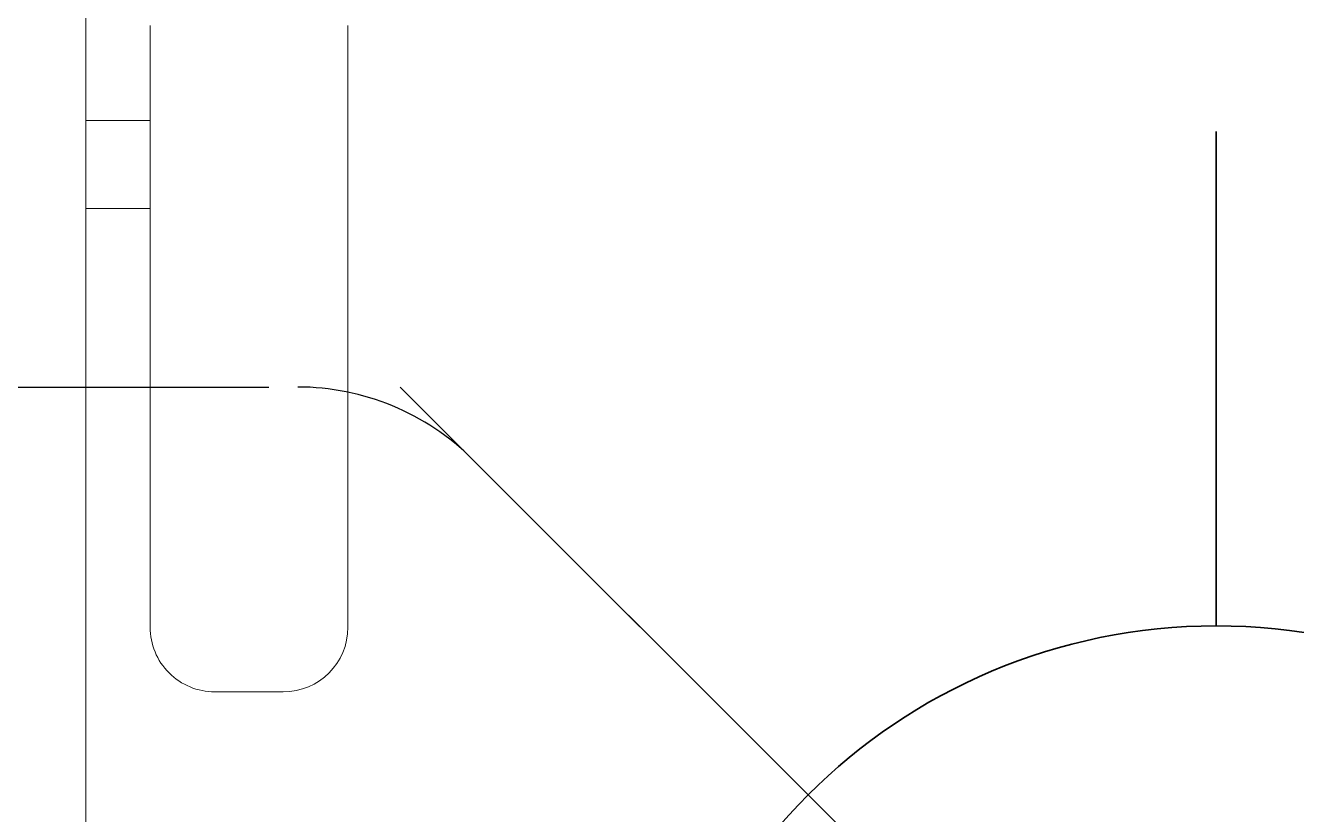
# Model space of a CAD drawing. Header units: inches. Extents: x -12418 to 57169, y -29325 to 19878.
# Drawn here: x 16815.1 to 17200.7, y -10149.7 to -9910.2 of the extents above; entities that cross this region are included whole.
import ezdxf
from ezdxf.enums import TextEntityAlignment as Align

# ---------------------------------------------------------------- set-up
doc = ezdxf.new("R2010")
doc.units = ezdxf.units.IN
doc.header["$LTSCALE"] = 25
doc.header["$MEASUREMENT"] = 0
doc.linetypes.add('DASHDOT', pattern=[25.4, 12.7, -6.35, 0, -6.35])
doc.linetypes.add('HIDDEN', pattern=[9.525, 6.35, -3.175])
doc.layers.get('0').update_dxf_attribs({"color": 8})
doc.layers.get('Defpoints').update_dxf_attribs({"color": 8})
for name, color, linetype, lineweight in [('00-Ground Floor$0$LOADING', 253, 'Continuous', 5), ('00-Ground Floor$0$NEW Wall', 166, 'Continuous', 5), ('E-LITE-CLNG-CNDT', 6, 'DASHDOT', 35), ('E-LITE-EXIT-NUMB', 6, 'Continuous', 25), ('E-POWR-FLOR-CNDT', 6, 'HIDDEN', 25), ('E-POWR-WALL', 4, 'Continuous', 35)]:
    doc.layers.add(name, color=color, linetype=linetype, lineweight=lineweight)
doc.styles.add('DC_Simplex', font='SIMPLEX.shx', dxfattribs={"width": 0.7})

# ---------------------------------------------------------------- blocks, each defined once
blk = doc.blocks.new('*X127')
at = {"color": 0}
for p, q in [((5, 3), (5, 3)), ((5, 3), (5, 3)), ((5, 3), (5, 3)), ((5, 3), (5, 3)), ((5, 3), (5, 3)), ((5, 3), (5, 3)), ((5, 3), (5, 3)), ((5, 3), (5, 3)), ((5, 3), (5, 3)), ((5, 3), (5, 3)), ((5, 3), (5, 3)), ((5, 3), (5, 3)), ((5, 3), (5, 3)), ((5, 3), (5, 3)), ((5, 3), (5, 3)), ((5, 3), (5, 3)), ((5, 3), (5, 3)), ((5, 3), (5, 3)), ((5, 3), (5, 3)), ((5, 3), (5, 3)), ((5, 3), (5, 3)), ((5, 3), (5, 3)), ((5, 3), (5, 3)), ((5, 3), (5, 3)), ((5, 3), (5, 3)), ((5, 3), (5, 3)), ((5, 3), (5, 3)), ((5, 3), (5, 3)), ((5, 3), (5, 3)), ((5, 3), (5, 3)), ((5, 3), (5, 3)), ((5, 3), (5, 3)), ((5, 3), (5, 3)), ((5, 3), (5, 3)), ((5, 3), (5, 3)), ((5, 3), (5, 3)), ((5, 3), (5, 3)), ((5, 3), (5, 3)), ((5, 3), (5, 3)), ((5, 3), (5, 3)), ((5, 3), (5, 3)), ((5, 3), (5, 3)), ((5, 3), (5, 3)), ((5, 3), (5, 3)), ((5, 3), (5, 3)), ((5, 3), (5, 3)), ((5, 3), (5, 3)), ((5, 3), (5, 3)), ((5, 3), (5, 3)), ((5, 3), (5, 3)), ((5, 3), (5, 3)), ((5, 3), (5, 3)), ((5, 3), (5, 3)), ((5, 3), (5, 3)), ((5, 3), (5, 3)), ((5, 3), (5, 3)), ((5, 3), (5, 3)), ((5, 3), (5, 3)), ((5, 3), (5, 3)), ((5, 3), (5, 3)), ((5, 3), (5, 3)), ((5, 3), (5, 3)), ((5, 3), (5, 3)), ((5, 3), (5, 3)), ((5, 3), (5, 3)), ((5, 3), (5, 3)), ((6, 3), (5, 3)), ((5, 3), (5, 3)), ((6, 3), (5, 3)), ((5, 3), (5, 3)), ((6, 3), (5, 3)), ((5, 3), (5, 3)), ((6, 3), (5, 3)), ((5, 3), (5, 3)), ((5, 3), (5, 3)), ((5, 3), (5, 3)), ((5, 3), (5, 3)), ((5, 3), (5, 3)), ((5, 3), (5, 3)), ((5, 3), (5, 3)), ((5, 3), (5, 3)), ((5, 3), (5, 3)), ((5, 3), (5, 3)), ((5, 3), (5, 3)), ((5, 3), (5, 3)), ((5, 3), (5, 3)), ((5, 3), (5, 3)), ((5, 3), (5, 3)), ((5, 3), (5, 3)), ((5, 3), (5, 3)), ((5, 3), (5, 3)), ((5, 3), (5, 3)), ((5, 3), (5, 3)), ((5, 3), (5, 3)), ((5, 3), (5, 3)), ((5, 3), (5, 3)), ((6, 3), (6, 3)), ((6, 3), (6, 3)), ((6, 3), (6, 3)), ((6, 3), (6, 3)), ((6, 3), (6, 3)), ((6, 3), (6, 3)), ((6, 3), (6, 3)), ((6, 3), (6, 3)), ((6, 3), (6, 3)), ((6, 3), (6, 3)), ((6, 3), (6, 3)), ((6, 3), (6, 3)), ((6, 3), (6, 3)), ((6, 3), (6, 3)), ((6, 3), (6, 3)), ((6, 3), (6, 3)), ((6, 3), (6, 3)), ((6, 3), (6, 3)), ((6, 3), (6, 3)), ((6, 3), (6, 3)), ((6, 3), (6, 3)), ((6, 3), (6, 3)), ((6, 3), (6, 3)), ((6, 3), (6, 3)), ((6, 3), (6, 3)), ((6, 3), (6, 3)), ((6, 3), (6, 3)), ((6, 3), (6, 3)), ((6, 3), (6, 3)), ((6, 3), (6, 3)), ((6, 3), (6, 3)), ((6, 3), (6, 3)), ((6, 3), (6, 3)), ((6, 3), (6, 3)), ((6, 3), (6, 3)), ((6, 3), (6, 3)), ((6, 3), (6, 3)), ((6, 3), (6, 3)), ((6, 3), (6, 3)), ((6, 3), (6, 3)), ((6, 3), (6, 3)), ((6, 3), (6, 3)), ((6, 3), (6, 3)), ((6, 3), (6, 3)), ((6, 3), (6, 3)), ((6, 3), (6, 3)), ((6, 3), (6, 3)), ((6, 3), (6, 3)), ((6, 3), (6, 3)), ((6, 3), (6, 3)), ((6, 3), (6, 3)), ((6, 3), (6, 3)), ((6, 3), (6, 3)), ((6, 3), (6, 3)), ((6, 3), (6, 3)), ((6, 3), (6, 3)), ((6, 3), (6, 3)), ((6, 3), (6, 3)), ((6, 3), (6, 3)), ((6, 3), (6, 3)), ((6, 3), (6, 3)), ((6, 3), (6, 3)), ((6, 3), (6, 3)), ((6, 3), (6, 3)), ((6, 3), (6, 3)), ((6, 3), (6, 3)), ((6, 3), (6, 3)), ((6, 3), (6, 3)), ((6, 3), (6, 3)), ((6, 3), (6, 3)), ((6, 3), (6, 3)), ((6, 3), (6, 3)), ((6, 3), (6, 3)), ((6, 3), (6, 3)), ((6, 3), (6, 3)), ((6, 3), (6, 3)), ((6, 3), (6, 3)), ((6, 3), (6, 3)), ((6, 3), (6, 3)), ((6, 3), (6, 3)), ((6, 3), (6, 3)), ((6, 3), (6, 3)), ((6, 3), (6, 3)), ((6, 3), (6, 3)), ((6, 3), (6, 3)), ((6, 3), (6, 3)), ((6, 3), (6, 3)), ((6, 3), (6, 3)), ((6, 3), (6, 3)), ((6, 3), (6, 3)), ((6, 3), (6, 3)), ((6, 3), (6, 3)), ((6, 3), (6, 3)), ((6, 3), (6, 3)), ((6, 3), (6, 3)), ((6, 3), (6, 3)), ((6, 3), (6, 3)), ((6, 3), (6, 3)), ((6, 3), (6, 3)), ((6, 3), (6, 3)), ((6, 3), (6, 3)), ((6, 3), (6, 3)), ((6, 3), (6, 3)), ((6, 3), (6, 3)), ((6, 3), (6, 3)), ((6, 3), (6, 3)), ((6, 3), (6, 3)), ((6, 3), (6, 3)), ((6, 3), (6, 3)), ((6, 3), (6, 3)), ((6, 3), (6, 3)), ((6, 3), (6, 3)), ((6, 3), (6, 3)), ((6, 3), (6, 3)), ((6, 3), (6, 3)), ((6, 3), (6, 3)), ((6, 3), (6, 3)), ((6, 3), (6, 3)), ((6, 3), (6, 3)), ((6, 3), (6, 3)), ((6, 3), (6, 3)), ((6, 3), (6, 3)), ((6, 3), (6, 3)), ((6, 3), (6, 3)), ((6, 3), (6, 3)), ((6, 3), (6, 3)), ((6, 3), (6, 3)), ((6, 3), (6, 3)), ((6, 3), (6, 3)), ((6, 3), (6, 3)), ((6, 3), (6, 3)), ((6, 3), (6, 3)), ((6, 3), (6, 3)), ((6, 3), (6, 3)), ((6, 3), (6, 3)), ((6, 3), (6, 3)), ((6, 3), (6, 3)), ((6, 3), (6, 3)), ((6, 3), (6, 3)), ((6, 3), (6, 3)), ((6, 3), (6, 3)), ((6, 3), (6, 3)), ((6, 3), (6, 3)), ((6, 3), (6, 3)), ((6, 3), (6, 3)), ((6, 3), (6, 3)), ((6, 3), (6, 3)), ((6, 3), (6, 3)), ((6, 3), (6, 3)), ((6, 3), (6, 3)), ((6, 3), (6, 3)), ((6, 3), (6, 3)), ((6, 3), (6, 3)), ((6, 3), (6, 3)), ((6, 3), (6, 3)), ((6, 3), (6, 3)), ((6, 3), (6, 3)), ((6, 3), (6, 3)), ((6, 3), (6, 3)), ((6, 3), (6, 3)), ((6, 3), (6, 3)), ((6, 3), (6, 3)), ((6, 3), (6, 3)), ((6, 3), (6, 3)), ((6, 3), (6, 3)), ((6, 3), (6, 3)), ((6, 3), (6, 3)), ((6, 3), (6, 3)), ((6, 3), (6, 3)), ((6, 3), (6, 3)), ((6, 3), (6, 3)), ((6, 3), (6, 3)), ((6, 3), (6, 3)), ((6, 3), (6, 3)), ((6, 3), (6, 3)), ((6, 3), (6, 3)), ((6, 3), (6, 3)), ((6, 3), (6, 3)), ((6, 3), (6, 3)), ((6, 3), (6, 3)), ((6, 3), (6, 3)), ((6, 3), (6, 3)), ((6, 3), (6, 3)), ((6, 3), (6, 3)), ((6, 3), (6, 3)), ((6, 3), (6, 3)), ((6, 3), (6, 3)), ((6, 3), (6, 3)), ((6, 3), (6, 3)), ((6, 3), (6, 3)), ((6, 3), (6, 3)), ((6, 3), (6, 3)), ((6, 3), (6, 3)), ((6, 3), (6, 3)), ((6, 3), (6, 3)), ((6, 3), (6, 3)), ((6, 3), (6, 3)), ((6, 3), (6, 3)), ((6, 3), (6, 3)), ((6, 3), (6, 3)), ((6, 3), (6, 3)), ((6, 3), (6, 3)), ((6, 3), (6, 3)), ((6, 3), (6, 3)), ((6, 3), (5, 3)), ((6, 3), (5, 3)), ((6, 3), (5, 3)), ((6, 3), (5, 3)), ((6, 3), (5, 3)), ((6, 3), (6, 3)), ((6, 3), (6, 3)), ((6, 3), (6, 3)), ((6, 3), (6, 3)), ((6, 3), (6, 3)), ((6, 3), (6, 3)), ((6, 3), (6, 3)), ((6, 3), (6, 3)), ((6, 3), (6, 3)), ((6, 3), (6, 3)), ((6, 3), (6, 3)), ((6, 3), (6, 3)), ((6, 3), (6, 3)), ((6, 3), (6, 3)), ((6, 3), (6, 3)), ((6, 3), (6, 3)), ((6, 3), (6, 3)), ((6, 3), (6, 3)), ((6, 3), (6, 3)), ((6, 3), (6, 3)), ((6, 3), (6, 3)), ((6, 3), (6, 3)), ((6, 3), (6, 3)), ((6, 3), (6, 3)), ((6, 3), (6, 3)), ((6, 3), (6, 3)), ((6, 3), (6, 3)), ((6, 3), (6, 3)), ((6, 3), (6, 3)), ((6, 3), (6, 3)), ((6, 3), (6, 3)), ((6, 3), (6, 3)), ((6, 3), (6, 3)), ((6, 3), (6, 3)), ((6, 3), (6, 3)), ((6, 3), (6, 3)), ((6, 3), (6, 3)), ((6, 3), (6, 3)), ((6, 3), (6, 3)), ((6, 3), (6, 3)), ((6, 3), (6, 3)), ((6, 3), (6, 3)), ((6, 3), (6, 3)), ((6, 3), (6, 3)), ((6, 3), (6, 3)), ((6, 3), (6, 3)), ((6, 3), (6, 3)), ((6, 3), (6, 3)), ((6, 3), (6, 3)), ((6, 3), (6, 3)), ((6, 3), (6, 3)), ((6, 3), (6, 3)), ((6, 3), (6, 3)), ((6, 3), (6, 3)), ((6, 3), (6, 3)), ((6, 3), (6, 3)), ((6, 3), (6, 3)), ((6, 3), (6, 3)), ((6, 3), (6, 3)), ((6, 3), (6, 3)), ((6, 3), (6, 3)), ((6, 3), (6, 3)), ((6, 3), (6, 3)), ((6, 3), (6, 3)), ((6, 3), (6, 3)), ((6, 3), (6, 3)), ((6, 3), (6, 3)), ((6, 3), (6, 3)), ((6, 3), (6, 3)), ((6, 3), (6, 3)), ((6, 3), (6, 3)), ((6, 3), (6, 3)), ((6, 3), (6, 3)), ((6, 3), (6, 3)), ((6, 3), (6, 3)), ((6, 3), (6, 3)), ((6, 3), (6, 3)), ((6, 3), (6, 3)), ((6, 3), (6, 3)), ((6, 3), (6, 3)), ((6, 3), (6, 3)), ((6, 3), (6, 3)), ((6, 3), (6, 3)), ((6, 3), (6, 3)), ((6, 3), (6, 3)), ((6, 3), (6, 3)), ((6, 3), (6, 3)), ((6, 3), (6, 3)), ((6, 3), (6, 3)), ((6, 3), (6, 3)), ((6, 3), (6, 3)), ((6, 3), (6, 3)), ((6, 3), (6, 3)), ((6, 3), (6, 3)), ((6, 3), (6, 3)), ((6, 3), (6, 3)), ((6, 3), (6, 3)), ((6, 3), (6, 3)), ((6, 3), (6, 3)), ((6, 3), (6, 3)), ((6, 3), (6, 3)), ((6, 3), (6, 3)), ((6, 3), (6, 3)), ((6, 3), (6, 3)), ((6, 3), (6, 3)), ((6, 3), (6, 3)), ((6, 3), (6, 3)), ((6, 3), (6, 3)), ((6, 3), (6, 3)), ((6, 3), (6, 3)), ((6, 3), (6, 3)), ((6, 3), (6, 3)), ((6, 3), (6, 3)), ((6, 3), (6, 3)), ((6, 3), (6, 3)), ((6, 3), (6, 3)), ((6, 3), (6, 3)), ((6, 3), (6, 3)), ((6, 3), (6, 3)), ((6, 3), (6, 3)), ((6, 3), (6, 3)), ((6, 3), (6, 3)), ((6, 3), (6, 3)), ((6, 3), (6, 3)), ((6, 3), (6, 3)), ((6, 3), (6, 3)), ((6, 3), (6, 3)), ((6, 3), (6, 3)), ((6, 3), (6, 3)), ((6, 3), (6, 3)), ((6, 3), (6, 3)), ((6, 3), (6, 3)), ((6, 3), (6, 3)), ((6, 3), (6, 3)), ((6, 3), (6, 3)), ((6, 3), (6, 3)), ((6, 3), (6, 3)), ((6, 3), (6, 3)), ((6, 3), (6, 3)), ((6, 3), (6, 3)), ((6, 3), (6, 3)), ((6, 3), (6, 3)), ((6, 3), (6, 3)), ((6, 3), (6, 3)), ((6, 3), (6, 3)), ((6, 3), (6, 3)), ((6, 3), (6, 3)), ((6, 3), (6, 3)), ((6, 3), (6, 3)), ((6, 3), (6, 3)), ((6, 3), (6, 3)), ((6, 3), (6, 3)), ((6, 3), (6, 3)), ((6, 3), (6, 3)), ((6, 3), (6, 3)), ((6, 3), (6, 3)), ((6, 3), (6, 3)), ((6, 3), (6, 3)), ((6, 3), (6, 3)), ((6, 3), (6, 3)), ((6, 3), (6, 3)), ((6, 3), (6, 3)), ((6, 3), (6, 3)), ((6, 3), (6, 3)), ((6, 3), (6, 3)), ((6, 3), (6, 3)), ((6, 3), (6, 3)), ((6, 3), (6, 3)), ((6, 3), (6, 3)), ((6, 3), (6, 3)), ((6, 3), (6, 3)), ((6, 3), (6, 3)), ((6, 3), (6, 3)), ((6, 3), (6, 3)), ((6, 3), (6, 3)), ((6, 3), (6, 3)), ((6, 3), (6, 3)), ((6, 3), (6, 3)), ((6, 3), (6, 3)), ((6, 3), (6, 3)), ((6, 3), (6, 3)), ((6, 3), (6, 3)), ((6, 3), (6, 3)), ((6, 3), (6, 3)), ((6, 3), (6, 3)), ((6, 3), (6, 3)), ((6, 3), (6, 3)), ((6, 3), (6, 3)), ((6, 3), (6, 3)), ((6, 3), (6, 3)), ((6, 3), (6, 3)), ((6, 3), (6, 3)), ((6, 3), (6, 3)), ((6, 3), (6, 3)), ((6, 3), (6, 3)), ((6, 3), (6, 3)), ((6, 3), (6, 3)), ((6, 3), (6, 3)), ((6, 3), (6, 3)), ((6, 3), (6, 3)), ((6, 3), (6, 3)), ((6, 3), (6, 3)), ((6, 3), (6, 3)), ((6, 3), (6, 3)), ((6, 3), (6, 3)), ((6, 3), (6, 3)), ((6, 3), (6, 3)), ((6, 3), (6, 3)), ((6, 3), (6, 3)), ((6, 3), (6, 3)), ((6, 3), (6, 3)), ((6, 3), (6, 3)), ((6, 3), (6, 3)), ((6, 3), (6, 3)), ((6, 3), (6, 3)), ((6, 3), (6, 3)), ((6, 3), (6, 3)), ((6, 3), (6, 3)), ((6, 3), (6, 3)), ((6, 3), (6, 3)), ((6, 3), (6, 3)), ((6, 3), (6, 3)), ((6, 3), (6, 3)), ((6, 3), (6, 3)), ((6, 3), (6, 3)), ((6, 3), (6, 3)), ((6, 3), (6, 3)), ((6, 3), (6, 3)), ((6, 3), (6, 3)), ((6, 3), (6, 3)), ((6, 3), (6, 3)), ((6, 3), (6, 3)), ((6, 3), (6, 3)), ((6, 3), (6, 3)), ((6, 3), (6, 3)), ((6, 3), (6, 3)), ((6, 3), (6, 3)), ((6, 3), (6, 3)), ((6, 3), (6, 3)), ((6, 3), (6, 3)), ((6, 3), (6, 3)), ((6, 3), (6, 3)), ((6, 3), (6, 3)), ((6, 3), (6, 3)), ((6, 3), (6, 3)), ((6, 3), (6, 3)), ((6, 3), (6, 3)), ((6, 3), (6, 3)), ((6, 3), (6, 3)), ((6, 3), (6, 3)), ((6, 3), (6, 3)), ((6, 3), (6, 3)), ((6, 3), (6, 3)), ((6, 3), (6, 3)), ((6, 3), (6, 3)), ((6, 3), (6, 3)), ((6, 3), (6, 3)), ((6, 3), (6, 3)), ((6, 3), (6, 3)), ((6, 3), (6, 3)), ((6, 3), (6, 3)), ((6, 3), (6, 3)), ((6, 3), (6, 3)), ((6, 3), (6, 3)), ((6, 3), (6, 3)), ((6, 3), (6, 3)), ((6, 3), (6, 3)), ((6, 3), (6, 3)), ((6, 3), (6, 3)), ((6, 3), (6, 3)), ((6, 3), (6, 3)), ((6, 3), (6, 3)), ((6, 3), (6, 3)), ((6, 3), (6, 3)), ((6, 3), (6, 3)), ((6, 3), (6, 3)), ((6, 3), (6, 3)), ((6, 3), (6, 3)), ((6, 3), (6, 3)), ((6, 3), (6, 3)), ((6, 3), (6, 3)), ((6, 3), (6, 3)), ((6, 3), (6, 3)), ((6, 3), (6, 3)), ((6, 3), (6, 3)), ((6, 3), (6, 3)), ((6, 3), (6, 3)), ((6, 3), (6, 3)), ((6, 3), (6, 3)), ((6, 3), (6, 3)), ((6, 3), (6, 3)), ((6, 3), (6, 3)), ((6, 3), (6, 3)), ((6, 3), (6, 3)), ((6, 3), (6, 3)), ((6, 3), (6, 3)), ((6, 3), (6, 3)), ((6, 3), (6, 3)), ((6, 3), (6, 3)), ((6, 3), (6, 3)), ((6, 3), (6, 3)), ((6, 3), (6, 3)), ((6, 3), (6, 3)), ((6, 3), (6, 3)), ((6, 3), (6, 3)), ((6, 3), (6, 3)), ((6, 3), (6, 3)), ((6, 3), (6, 3)), ((6, 3), (6, 3)), ((6, 3), (6, 3)), ((6, 3), (6, 3)), ((6, 3), (6, 3)), ((6, 3), (6, 3)), ((6, 3), (6, 3)), ((6, 3), (6, 3)), ((6, 3), (6, 3)), ((6, 3), (6, 3))]:
    blk.add_line(p, q, dxfattribs=at)
blk = doc.blocks.new('*X128')
at = {"color": 0}
for p, q in [((13, 1), (13, 1)), ((13, 1), (13, 1)), ((13, 1), (13, 1)), ((13, 1), (13, 1)), ((13, 1), (13, 1)), ((13, 1), (13, 1)), ((13, 1), (13, 1)), ((13, 1), (13, 1)), ((13, 1), (13, 1)), ((13, 1), (13, 1)), ((13, 1), (13, 1)), ((13, 1), (13, 1)), ((13, 1), (13, 1)), ((13, 1), (13, 1)), ((13, 1), (13, 1)), ((13, 1), (14, 1)), ((13, 1), (14, 1)), ((13, 1), (14, 1)), ((13, 1), (13, 1)), ((13, 1), (13, 1)), ((13, 1), (13, 1)), ((13, 1), (13, 1)), ((13, 1), (13, 1)), ((13, 1), (13, 1)), ((13, 1), (13, 1)), ((13, 1), (13, 1)), ((13, 1), (13, 1)), ((13, 1), (13, 1)), ((13, 1), (13, 1)), ((13, 1), (13, 1)), ((13, 1), (13, 1)), ((13, 1), (13, 1)), ((13, 1), (13, 1)), ((13, 1), (13, 1)), ((13, 1), (13, 1)), ((13, 1), (13, 1)), ((13, 1), (13, 1)), ((13, 1), (13, 1)), ((13, 1), (13, 1)), ((13, 1), (13, 1)), ((13, 1), (13, 1)), ((13, 1), (13, 1)), ((13, 1), (13, 1)), ((13, 1), (13, 1)), ((13, 1), (13, 1)), ((13, 1), (13, 1)), ((13, 1), (13, 1)), ((13, 1), (13, 1)), ((13, 1), (13, 1)), ((13, 1), (13, 1)), ((13, 1), (13, 1)), ((13, 1), (13, 1)), ((13, 1), (13, 1)), ((13, 1), (13, 1)), ((13, 1), (13, 1)), ((13, 1), (13, 1)), ((13, 1), (13, 1)), ((13, 1), (13, 1)), ((13, 1), (13, 1)), ((13, 1), (13, 1)), ((13, 1), (13, 1)), ((13, 1), (13, 1)), ((13, 1), (13, 1)), ((13, 1), (13, 1)), ((13, 1), (13, 1)), ((13, 1), (13, 1)), ((13, 1), (13, 1)), ((13, 1), (13, 1)), ((13, 1), (13, 1)), ((13, 1), (13, 1)), ((13, 1), (13, 1)), ((13, 1), (13, 1)), ((13, 1), (13, 1)), ((13, 1), (13, 1)), ((13, 1), (13, 1)), ((13, 1), (13, 1)), ((13, 1), (13, 1)), ((13, 1), (13, 1)), ((13, 1), (13, 1)), ((13, 1), (13, 1)), ((13, 1), (13, 1)), ((13, 1), (13, 1)), ((13, 1), (13, 1)), ((13, 1), (13, 1)), ((13, 1), (13, 1)), ((13, 1), (13, 1)), ((13, 1), (13, 1)), ((13, 1), (13, 1)), ((13, 1), (13, 1)), ((13, 1), (13, 1)), ((13, 1), (13, 1)), ((13, 1), (13, 1)), ((13, 1), (13, 1)), ((13, 1), (13, 1)), ((13, 1), (13, 1)), ((13, 1), (13, 1)), ((13, 1), (13, 1)), ((13, 1), (13, 1)), ((13, 1), (13, 1)), ((13, 1), (13, 1)), ((13, 1), (13, 1)), ((13, 1), (13, 1)), ((13, 1), (13, 1)), ((13, 1), (13, 1)), ((13, 1), (13, 1)), ((13, 1), (13, 1)), ((13, 1), (13, 1)), ((13, 1), (13, 1)), ((13, 1), (13, 1)), ((13, 1), (13, 1)), ((13, 1), (13, 1)), ((13, 1), (13, 1)), ((13, 1), (13, 1)), ((13, 1), (13, 1)), ((13, 1), (13, 1)), ((13, 1), (13, 1)), ((13, 1), (13, 1)), ((13, 1), (13, 1)), ((13, 1), (13, 1)), ((13, 1), (13, 1)), ((13, 1), (13, 1)), ((13, 1), (13, 1)), ((13, 1), (13, 1)), ((13, 1), (14, 1)), ((13, 0), (13, 0)), ((13, 0), (13, 0)), ((13, 0), (13, 0)), ((13, 0), (13, 0)), ((13, 0), (13, 0)), ((13, 0), (13, 0)), ((13, 0), (13, 0)), ((13, 0), (13, 0)), ((13, 0), (13, 0)), ((13, 0), (13, 0)), ((13, 0), (13, 0)), ((13, 0), (13, 0)), ((13, 0), (13, 0)), ((13, 0), (13, 0)), ((13, 0), (13, 0)), ((13, 0), (13, 0)), ((13, 0), (13, 0)), ((13, 0), (13, 0)), ((13, 0), (13, 0)), ((13, 0), (13, 0)), ((13, 0), (13, 0)), ((13, 0), (13, 0)), ((13, 0), (13, 0)), ((13, 0), (13, 0)), ((13, 0), (13, 0)), ((13, 0), (13, 0)), ((13, 0), (13, 0)), ((13, 0), (13, 0)), ((13, 0), (13, 0)), ((13, 0), (13, 0)), ((13, 0), (13, 0)), ((13, 0), (13, 0)), ((13, 0), (13, 0)), ((13, 0), (13, 0)), ((13, 0), (13, 0)), ((13, 0), (13, 0)), ((13, 0), (13, 0)), ((13, 0), (13, 0)), ((13, 0), (13, 0)), ((13, 0), (13, 0)), ((13, 0), (13, 0)), ((13, 0), (13, 0)), ((13, 0), (13, 0)), ((13, 0), (13, 0)), ((13, 0), (13, 0)), ((13, 0), (13, 0)), ((13, 0), (13, 0)), ((13, 0), (13, 0)), ((13, 0), (14, 0)), ((13, 0), (14, 0)), ((13, 0), (13, 0)), ((13, 0), (14, 0)), ((14, 1), (14, 1)), ((14, 1), (14, 1)), ((14, 1), (14, 1)), ((14, 1), (14, 1)), ((14, 1), (14, 1)), ((14, 1), (14, 1)), ((14, 1), (14, 1)), ((14, 1), (14, 1)), ((14, 1), (14, 1)), ((14, 1), (14, 1)), ((14, 1), (14, 1)), ((14, 1), (14, 1)), ((14, 1), (14, 1)), ((14, 1), (14, 1)), ((14, 1), (14, 1)), ((14, 1), (14, 1)), ((14, 1), (14, 1)), ((14, 1), (14, 1)), ((14, 1), (14, 1)), ((14, 1), (14, 1)), ((14, 1), (14, 1)), ((14, 1), (14, 1)), ((14, 1), (14, 1)), ((14, 1), (14, 1)), ((14, 1), (14, 1)), ((14, 1), (14, 1)), ((14, 1), (14, 1)), ((14, 1), (14, 1)), ((14, 1), (14, 1)), ((14, 1), (14, 1)), ((14, 1), (14, 1)), ((14, 1), (14, 1)), ((14, 1), (14, 1)), ((14, 1), (14, 1)), ((14, 1), (14, 1)), ((14, 1), (14, 1)), ((14, 1), (14, 1)), ((14, 1), (14, 1)), ((14, 1), (14, 1)), ((14, 1), (14, 1)), ((14, 1), (14, 1)), ((14, 1), (14, 1)), ((14, 1), (14, 1)), ((14, 1), (14, 1)), ((14, 1), (14, 1)), ((14, 1), (14, 1)), ((14, 1), (14, 1)), ((14, 1), (14, 1)), ((14, 1), (14, 1)), ((14, 1), (14, 1)), ((14, 1), (14, 1)), ((14, 1), (14, 1)), ((14, 1), (14, 1)), ((14, 1), (14, 1)), ((14, 1), (14, 1)), ((14, 1), (14, 1)), ((14, 1), (14, 1)), ((14, 1), (14, 1)), ((14, 1), (14, 1)), ((14, 1), (14, 1)), ((14, 1), (14, 1)), ((14, 1), (14, 1)), ((14, 1), (14, 1)), ((14, 1), (14, 1)), ((14, 1), (14, 1)), ((14, 1), (14, 1)), ((14, 1), (14, 1)), ((14, 1), (14, 1)), ((14, 1), (14, 1)), ((14, 1), (14, 1)), ((14, 1), (14, 1)), ((14, 1), (14, 1)), ((14, 1), (14, 1)), ((14, 1), (14, 1)), ((14, 1), (14, 1)), ((14, 1), (14, 1)), ((14, 1), (14, 1)), ((14, 1), (14, 1)), ((14, 1), (14, 1)), ((14, 1), (14, 1)), ((14, 1), (14, 1)), ((14, 1), (14, 1)), ((14, 1), (14, 1)), ((14, 1), (14, 1)), ((14, 1), (14, 1)), ((14, 1), (14, 1)), ((14, 1), (14, 1)), ((14, 1), (14, 1)), ((14, 1), (14, 1)), ((14, 1), (14, 1)), ((14, 1), (14, 1)), ((14, 1), (14, 1)), ((14, 1), (14, 1)), ((14, 1), (14, 1)), ((14, 0), (14, 0)), ((14, 0), (14, 0)), ((14, 0), (14, 0)), ((14, 0), (14, 0)), ((14, 0), (14, 0)), ((14, 0), (14, 0)), ((14, 0), (14, 0)), ((14, 0), (14, 0)), ((14, 0), (14, 0)), ((14, 0), (14, 0)), ((14, 0), (14, 0)), ((14, 0), (14, 0)), ((14, 0), (14, 0)), ((14, 0), (14, 0)), ((14, 0), (14, 0)), ((14, 0), (14, 0)), ((14, 0), (14, 0)), ((14, 0), (14, 0)), ((14, 0), (14, 0)), ((14, 0), (14, 0)), ((14, 0), (14, 0)), ((14, 0), (14, 0)), ((14, 0), (14, 0)), ((14, 0), (14, 0)), ((14, 0), (14, 0)), ((14, 0), (14, 0)), ((14, 0), (14, 0)), ((14, 0), (14, 0)), ((14, 0), (14, 0)), ((14, 0), (14, 0)), ((14, 0), (14, 0)), ((14, 0), (14, 0)), ((14, 0), (14, 0)), ((14, 0), (14, 0)), ((14, 0), (14, 0)), ((14, 0), (14, 0)), ((14, 0), (14, 0)), ((14, 0), (14, 0)), ((14, 0), (14, 0)), ((14, 0), (14, 0)), ((14, 0), (14, 0)), ((14, 0), (14, 0)), ((14, 0), (14, 0)), ((14, 0), (14, 0)), ((14, 0), (14, 0)), ((14, 0), (14, 0)), ((14, 0), (14, 0)), ((14, 0), (14, 0)), ((13, 0), (13, 0)), ((13, 0), (14, 0)), ((13, 0), (13, 0)), ((13, 0), (14, 0)), ((13, 0), (13, 0)), ((13, 0), (14, 0)), ((13, 0), (13, 0)), ((13, 0), (13, 0)), ((13, 0), (13, 0)), ((13, 0), (13, 0)), ((13, 0), (14, 0)), ((13, 0), (13, 0)), ((13, 0), (14, 0)), ((13, 0), (13, 0)), ((13, 0), (14, 0)), ((13, 0), (13, 0)), ((13, 0), (14, 0)), ((13, 0), (13, 0)), ((13, 0), (14, 0)), ((13, 0), (13, 0)), ((13, 0), (14, 0)), ((13, 0), (13, 0)), ((13, 0), (14, 0)), ((13, 0), (13, 0)), ((13, 0), (13, 0)), ((13, 0), (13, 0)), ((13, 0), (14, 0)), ((13, 0), (13, 0)), ((13, 0), (14, 0)), ((13, 0), (13, 0)), ((13, 0), (14, 0)), ((13, 0), (13, 0)), ((13, 0), (14, 0)), ((13, 0), (13, 0)), ((13, 0), (13, 0)), ((13, 0), (13, 0)), ((13, 0), (13, 0)), ((13, 0), (13, 0)), ((13, 0), (13, 0)), ((13, 0), (13, 0)), ((13, 0), (13, 0)), ((13, 0), (13, 0)), ((13, 0), (13, 0)), ((13, 0), (13, 0)), ((13, 0), (13, 0)), ((13, 0), (13, 0)), ((13, 0), (13, 0)), ((13, 0), (13, 0)), ((13, 0), (13, 0)), ((13, 0), (13, 0)), ((13, 0), (13, 0)), ((13, 0), (13, 0)), ((13, 0), (13, 0)), ((13, 0), (13, 0)), ((13, 0), (13, 0)), ((13, 0), (13, 0)), ((13, 0), (13, 0)), ((13, 0), (13, 0)), ((13, 0), (13, 0)), ((13, 0), (13, 0)), ((13, 0), (13, 0)), ((13, 0), (13, 0)), ((13, 0), (13, 0)), ((13, 0), (13, 0)), ((13, -1), (13, -1)), ((13, -1), (13, -1)), ((13, -1), (13, -1)), ((13, -1), (13, -1)), ((13, -1), (13, -1)), ((13, -1), (14, -1)), ((13, -1), (13, -1)), ((14, 0), (14, 0)), ((14, 0), (14, 0)), ((14, 0), (14, 0)), ((14, 0), (14, 0)), ((14, 0), (14, 0)), ((14, 0), (14, 0)), ((14, 0), (14, 0)), ((14, 0), (14, 0)), ((14, 0), (14, 0)), ((14, 0), (14, 0)), ((14, 0), (14, 0)), ((14, 0), (14, 0)), ((14, 0), (14, 0)), ((14, 0), (14, 0)), ((14, 0), (14, 0)), ((13, 0), (14, 0)), ((14, 0), (14, 0)), ((14, 0), (14, 0)), ((14, 0), (14, 0)), ((14, 0), (14, 0)), ((14, 0), (14, 0)), ((14, 0), (14, 0)), ((14, 0), (14, 0)), ((14, 0), (14, 0)), ((14, 0), (14, 0)), ((14, 0), (14, 0)), ((14, 0), (14, 0)), ((14, 0), (14, 0)), ((14, 0), (14, 0)), ((14, 0), (14, 0)), ((14, 0), (14, 0)), ((14, 0), (14, 0)), ((14, 0), (14, 0)), ((14, 0), (14, 0)), ((14, 0), (14, 0)), ((14, 0), (14, 0)), ((14, 0), (14, 0)), ((14, 0), (14, 0)), ((14, 0), (14, 0)), ((14, 0), (14, 0)), ((14, 0), (14, 0)), ((14, 0), (14, 0)), ((14, 0), (14, 0)), ((14, 0), (14, 0)), ((14, 0), (14, 0)), ((14, 0), (14, 0)), ((14, 0), (14, 0)), ((14, 0), (14, 0)), ((14, 0), (14, 0)), ((14, 0), (14, 0)), ((14, -1), (14, -1)), ((14, -1), (14, -1)), ((14, -1), (14, -1)), ((14, -1), (14, -1)), ((14, -1), (14, -1))]:
    blk.add_line(p, q, dxfattribs=at)
blk = doc.blocks.new('00-Ground Floor$0$GF21018-P')
at = {"color": 0}
for p, q in [((0.22049, 0.47563), (0.22049, 0.0675)), ((0.24001, 0.32259), (0.24001, 0.14)), ((0.30001, 0.32259), (0.30001, 0.14)), ((0.22049, 0.29372), (0.24001, 0.29372)), ((0.22049, 0.26708), (0.24001, 0.26708)), ((0.25963, 0.12039), (0.2804, 0.12039))]:
    blk.add_line(p, q, dxfattribs=at)
for points in [[(0.24001, 0.29372), (0.24001, 0.29372), (0.24001, 0.29372), (0.24001, 0.29372), (0.24001, 0.29372), (0.24001, 0.29372), (0.24001, 0.29372), (0.24001, 0.29372), (0.24001, 0.29372), (0.24001, 0.29372), (0.24001, 0.29372), (0.24001, 0.29372), (0.24001, 0.29372), (0.24001, 0.29372), (0.24001, 0.29372), (0.24001, 0.29372), (0.24001, 0.29372), (0.24001, 0.29372), (0.24001, 0.29372), (0.24001, 0.29372), (0.24001, 0.29372), (0.24001, 0.29372), (0.24001, 0.29372), (0.24001, 0.29372), (0.24001, 0.29372), (0.24001, 0.29372), (0.24001, 0.29372), (0.24001, 0.29372), (0.24001, 0.29372), (0.24001, 0.29372), (0.24001, 0.29372), (0.24001, 0.29372), (0.24001, 0.29372), (0.24001, 0.29372), (0.24001, 0.29372), (0.24001, 0.29372), (0.24001, 0.29372), (0.24001, 0.29372), (0.24001, 0.29372), (0.24001, 0.29372), (0.24001, 0.29372), (0.24001, 0.29372), (0.24001, 0.29372), (0.24001, 0.29372), (0.24001, 0.29372), (0.24001, 0.29372), (0.24001, 0.29372), (0.24001, 0.29372), (0.24001, 0.29372), (0.24001, 0.29372), (0.24001, 0.29372), (0.24001, 0.29372), (0.24001, 0.29372), (0.24001, 0.29372), (0.24001, 0.29372), (0.24001, 0.29372), (0.24001, 0.29372), (0.24001, 0.29372), (0.24001, 0.29372), (0.24001, 0.29372), (0.24001, 0.29372), (0.24001, 0.29372), (0.24001, 0.29372), (0.24001, 0.29372), (0.24001, 0.29372), (0.24001, 0.29372), (0.24001, 0.29372), (0.24001, 0.29372), (0.24001, 0.29372), (0.24001, 0.29372), (0.24001, 0.29372), (0.24001, 0.29372), (0.24001, 0.29372), (0.24001, 0.29372), (0.24001, 0.29372), (0.24001, 0.29372), (0.24001, 0.29372), (0.24001, 0.29372), (0.24001, 0.29372), (0.24001, 0.29372), (0.24001, 0.29372), (0.24001, 0.29372), (0.24001, 0.29372), (0.24001, 0.29372), (0.24001, 0.29372), (0.24001, 0.29372), (0.24001, 0.29372), (0.24001, 0.29372), (0.24001, 0.29372), (0.24001, 0.29372), (0.24001, 0.29372), (0.24001, 0.29372), (0.24001, 0.29372), (0.24001, 0.29372), (0.24001, 0.29372), (0.24001, 0.29372), (0.24001, 0.29372), (0.24001, 0.29372), (0.24001, 0.29372), (0.24001, 0.29372), (0.24001, 0.29372), (0.24001, 0.29372), (0.24001, 0.29372), (0.24001, 0.29372), (0.24001, 0.29372), (0.24001, 0.29372), (0.24001, 0.29372), (0.24001, 0.29372), (0.24001, 0.29372), (0.24001, 0.29372), (0.24001, 0.29372), (0.24001, 0.29372), (0.24001, 0.29372), (0.24001, 0.29372), (0.24001, 0.29372), (0.24001, 0.29372), (0.24001, 0.29372), (0.24001, 0.29372), (0.24001, 0.29372), (0.24001, 0.29372), (0.24001, 0.29372), (0.24001, 0.29372), (0.24001, 0.29372), (0.24001, 0.29372), (0.24001, 0.29372), (0.24001, 0.29372), (0.24001, 0.29372), (0.24001, 0.29372), (0.24001, 0.29372), (0.24001, 0.29372), (0.24001, 0.29372), (0.24001, 0.29372), (0.24001, 0.29372), (0.24001, 0.29372), (0.24001, 0.29372), (0.24001, 0.29372), (0.24001, 0.29372), (0.24001, 0.29372), (0.24001, 0.29372), (0.24001, 0.29372), (0.24001, 0.29372), (0.24001, 0.29372), (0.24001, 0.29372), (0.24001, 0.29372), (0.24001, 0.29372), (0.24001, 0.29372), (0.24001, 0.29372), (0.24001, 0.29372), (0.24001, 0.29372), (0.24001, 0.29372), (0.24001, 0.29372), (0.24001, 0.29372), (0.24001, 0.29372), (0.24001, 0.29372), (0.24001, 0.29372), (0.24001, 0.29372), (0.24001, 0.29372), (0.24001, 0.29372), (0.24001, 0.29372), (0.24001, 0.29372), (0.24001, 0.29372), (0.24001, 0.29372), (0.24001, 0.29372), (0.24001, 0.29372), (0.24001, 0.29372), (0.24001, 0.29372), (0.24001, 0.29372), (0.24001, 0.29372), (0.24001, 0.29372), (0.24001, 0.29372), (0.24001, 0.29372), (0.24001, 0.29372), (0.24001, 0.29372), (0.24001, 0.29372), (0.24001, 0.29372), (0.24001, 0.29372), (0.24001, 0.29372), (0.24001, 0.29372), (0.24001, 0.29372), (0.24001, 0.29372), (0.24001, 0.29372), (0.24001, 0.29372), (0.24001, 0.29372), (0.24001, 0.29372), (0.24001, 0.29372), (0.24001, 0.29372), (0.24001, 0.29372), (0.24001, 0.29372), (0.24001, 0.29372), (0.24001, 0.29372), (0.24001, 0.29372), (0.24001, 0.29372), (0.24001, 0.29372), (0.24001, 0.29372), (0.24001, 0.29372), (0.24001, 0.29372), (0.24001, 0.29372), (0.24001, 0.29372), (0.24001, 0.29372), (0.24001, 0.29372), (0.24001, 0.29372), (0.24001, 0.29372), (0.24001, 0.29372), (0.24001, 0.29372), (0.24001, 0.29372), (0.24001, 0.29372), (0.24001, 0.29372), (0.24001, 0.29372), (0.24001, 0.29372), (0.24001, 0.29372), (0.24001, 0.29372), (0.24001, 0.29372), (0.24001, 0.29372), (0.24001, 0.29372), (0.24001, 0.29372), (0.24001, 0.29372), (0.24001, 0.29372), (0.24001, 0.29372), (0.24001, 0.29372), (0.24001, 0.29372), (0.24001, 0.29372), (0.24001, 0.29372), (0.24001, 0.29372), (0.24001, 0.29372), (0.24001, 0.29372), (0.24001, 0.29372), (0.24001, 0.29372), (0.24001, 0.29372), (0.24001, 0.29372), (0.24001, 0.29372), (0.24001, 0.29372), (0.24001, 0.29372), (0.24001, 0.29372), (0.24001, 0.29372), (0.24001, 0.29372), (0.24001, 0.29372), (0.24001, 0.29372), (0.24001, 0.29372), (0.24001, 0.29372), (0.24001, 0.29372), (0.24001, 0.29372), (0.24001, 0.29372), (0.24001, 0.29372), (0.24001, 0.29372), (0.24001, 0.29372), (0.24001, 0.29372), (0.24001, 0.29372), (0.24001, 0.29372), (0.24001, 0.29372), (0.24001, 0.29372), (0.24001, 0.29372), (0.24001, 0.29372), (0.24001, 0.29372), (0.24001, 0.29372), (0.24001, 0.29372), (0.24001, 0.29372), (0.24001, 0.29372), (0.24001, 0.29372), (0.24001, 0.29372), (0.24001, 0.29372), (0.24001, 0.29372), (0.24001, 0.29372), (0.24001, 0.29372), (0.24001, 0.29372), (0.24001, 0.29372), (0.24001, 0.29372), (0.24001, 0.29372), (0.24001, 0.29372), (0.24001, 0.29372), (0.24001, 0.29372), (0.24001, 0.29372), (0.24001, 0.29372), (0.24001, 0.29372), (0.24001, 0.29372), (0.24001, 0.29372), (0.24001, 0.29372), (0.24001, 0.29372)], [(0.24001, 0.29372), (0.24001, 0.29372), (0.24001, 0.29372), (0.24001, 0.29372), (0.24001, 0.29372), (0.24001, 0.29372), (0.24001, 0.29372), (0.24001, 0.29372), (0.24001, 0.29372), (0.24001, 0.29372), (0.24001, 0.29372), (0.24001, 0.29372), (0.24001, 0.29372), (0.24001, 0.29372), (0.24001, 0.29372), (0.24001, 0.29372), (0.24001, 0.29372), (0.24001, 0.29372), (0.24001, 0.29372), (0.24001, 0.29372), (0.24001, 0.29372), (0.24001, 0.29372), (0.24001, 0.29372), (0.24001, 0.29372), (0.24001, 0.29372), (0.24001, 0.29372), (0.24001, 0.29372), (0.24001, 0.29372), (0.24001, 0.29372), (0.24001, 0.29372), (0.24001, 0.29372), (0.24001, 0.29372), (0.24001, 0.29372), (0.24001, 0.29372), (0.24001, 0.29372), (0.24001, 0.29372), (0.24001, 0.29372), (0.24001, 0.29372), (0.24001, 0.29372), (0.24001, 0.29372), (0.24001, 0.29372), (0.24001, 0.29372), (0.24001, 0.29372), (0.24001, 0.29372), (0.24001, 0.29372), (0.24001, 0.29372), (0.24001, 0.29372), (0.24001, 0.29372), (0.24001, 0.29372), (0.24001, 0.29372), (0.24001, 0.29372), (0.24001, 0.29372), (0.24001, 0.29372), (0.24001, 0.29372), (0.24001, 0.29372), (0.24001, 0.29372), (0.24001, 0.29372), (0.24001, 0.29372), (0.24001, 0.29372), (0.24001, 0.29372), (0.24001, 0.29372), (0.24001, 0.29372), (0.24001, 0.29372), (0.24001, 0.29372), (0.24001, 0.29372), (0.24001, 0.29372), (0.24001, 0.29372), (0.24001, 0.29372), (0.24001, 0.29372), (0.24001, 0.29372), (0.24001, 0.29372), (0.24001, 0.29372), (0.24001, 0.29372), (0.24001, 0.29372), (0.24001, 0.29372), (0.24001, 0.29372), (0.24001, 0.29372), (0.24001, 0.29372), (0.24001, 0.29372), (0.24001, 0.29372), (0.24001, 0.29372), (0.24001, 0.29372), (0.24001, 0.29372), (0.24001, 0.29372), (0.24001, 0.29372), (0.24001, 0.29372), (0.24001, 0.29372), (0.24001, 0.29372), (0.24001, 0.29372), (0.24001, 0.29372), (0.24001, 0.29372), (0.24001, 0.29372), (0.24001, 0.29372), (0.24001, 0.29372), (0.24001, 0.29372), (0.24001, 0.29372), (0.24001, 0.29372), (0.24001, 0.29372), (0.24001, 0.29372), (0.24001, 0.29372), (0.24001, 0.29372), (0.24001, 0.29372), (0.24001, 0.29372), (0.24001, 0.29372), (0.24001, 0.29372), (0.24001, 0.29372), (0.24001, 0.29372), (0.24001, 0.29372), (0.24001, 0.29372), (0.24001, 0.29372), (0.24001, 0.29372), (0.24001, 0.29372), (0.24001, 0.29372), (0.24001, 0.29372), (0.24001, 0.29372), (0.24001, 0.29372), (0.24001, 0.29372), (0.24001, 0.29372), (0.24001, 0.29372), (0.24001, 0.29372), (0.24001, 0.29372), (0.24001, 0.29372), (0.24001, 0.29372), (0.24001, 0.29372), (0.24001, 0.29372), (0.24001, 0.29372), (0.24001, 0.29372), (0.24001, 0.29372), (0.24001, 0.29372), (0.24001, 0.29372), (0.24001, 0.29372), (0.24001, 0.29372), (0.24001, 0.29372), (0.24001, 0.29372), (0.24001, 0.29372), (0.24001, 0.29372), (0.24001, 0.29372), (0.24001, 0.29372), (0.24001, 0.29372), (0.24001, 0.29372), (0.24001, 0.29372), (0.24001, 0.29372), (0.24001, 0.29372), (0.24001, 0.29372), (0.24001, 0.29372), (0.24001, 0.29372), (0.24001, 0.29372), (0.24001, 0.29372), (0.24001, 0.29372), (0.24001, 0.29372), (0.24001, 0.29372), (0.24001, 0.29372), (0.24001, 0.29372), (0.24001, 0.29372), (0.24001, 0.29372), (0.24001, 0.29372), (0.24001, 0.29372), (0.24001, 0.29372), (0.24001, 0.29372), (0.24001, 0.29372), (0.24001, 0.29372), (0.24001, 0.29372), (0.24001, 0.29372), (0.24001, 0.29372), (0.24001, 0.29372), (0.24001, 0.29372), (0.24001, 0.29372), (0.24001, 0.29372), (0.24001, 0.29372), (0.24001, 0.29372), (0.24001, 0.29372), (0.24001, 0.29372), (0.24001, 0.29372), (0.24001, 0.29372), (0.24001, 0.29372), (0.24001, 0.29372), (0.24001, 0.29372), (0.24001, 0.29372), (0.24001, 0.29372), (0.24001, 0.29372), (0.24001, 0.29372), (0.24001, 0.29372), (0.24001, 0.29372), (0.24001, 0.29372), (0.24001, 0.29372), (0.24001, 0.29372), (0.24001, 0.29372), (0.24001, 0.29372), (0.24001, 0.29372), (0.24001, 0.29372), (0.24001, 0.29372), (0.24001, 0.29372), (0.24001, 0.29372), (0.24001, 0.29372), (0.24001, 0.29372), (0.24001, 0.29372), (0.24001, 0.29372), (0.24001, 0.29372), (0.24001, 0.29372), (0.24001, 0.29372), (0.24001, 0.29372), (0.24001, 0.29372), (0.24001, 0.29372), (0.24001, 0.29372), (0.24001, 0.29372), (0.24001, 0.29372), (0.24001, 0.29372), (0.24001, 0.29372), (0.24001, 0.29372), (0.24001, 0.29372), (0.24001, 0.29372), (0.24001, 0.29372), (0.24001, 0.29372), (0.24001, 0.29372), (0.24001, 0.29372), (0.24001, 0.29372), (0.24001, 0.29372), (0.24001, 0.29372), (0.24001, 0.29372)], [(0.24001, 0.29372), (0.24001, 0.29372), (0.24001, 0.29372), (0.24001, 0.29372), (0.24001, 0.29372), (0.24001, 0.29372), (0.24001, 0.29372), (0.24001, 0.29372), (0.24001, 0.29372), (0.24001, 0.29372), (0.24001, 0.29372), (0.24001, 0.29372), (0.24001, 0.29372), (0.24001, 0.29372), (0.24001, 0.29372), (0.24001, 0.29372), (0.24001, 0.29372), (0.24001, 0.29372), (0.24001, 0.29372), (0.24001, 0.29372), (0.24001, 0.29372), (0.24001, 0.29372), (0.24001, 0.29372), (0.24001, 0.29372), (0.24001, 0.29372), (0.24001, 0.29372), (0.24001, 0.29372), (0.24001, 0.29372), (0.24001, 0.29372), (0.24001, 0.29372), (0.24001, 0.29372), (0.24001, 0.29372), (0.24001, 0.29372), (0.24001, 0.29372), (0.24001, 0.29372), (0.24001, 0.29372), (0.24001, 0.29372), (0.24001, 0.29372), (0.24001, 0.29372), (0.24001, 0.29372), (0.24001, 0.29372), (0.24001, 0.29372), (0.24001, 0.29372), (0.24001, 0.29372), (0.24001, 0.29372), (0.24001, 0.29372), (0.24001, 0.29372), (0.24001, 0.29372), (0.24001, 0.29372), (0.24001, 0.29372), (0.24001, 0.29372), (0.24001, 0.29372), (0.24001, 0.29372), (0.24001, 0.29372), (0.24001, 0.29372), (0.24001, 0.29372), (0.24001, 0.29372), (0.24001, 0.29372), (0.24001, 0.29372), (0.24001, 0.29372), (0.24001, 0.29372), (0.24001, 0.29372), (0.24001, 0.29372), (0.24001, 0.29372), (0.24001, 0.29372), (0.24001, 0.29372), (0.24001, 0.29372), (0.24001, 0.29372), (0.24001, 0.29372), (0.24001, 0.29372), (0.24001, 0.29372), (0.24001, 0.29372), (0.24001, 0.29372), (0.24001, 0.29372), (0.24001, 0.29372), (0.24001, 0.29372), (0.24001, 0.29372), (0.24001, 0.29372), (0.24001, 0.29372), (0.24001, 0.29372), (0.24001, 0.29372), (0.24001, 0.29372), (0.24001, 0.29372), (0.24001, 0.29372), (0.24001, 0.29372), (0.24001, 0.29372), (0.24001, 0.29372), (0.24001, 0.29372), (0.24001, 0.29372), (0.24001, 0.29372), (0.24001, 0.29372), (0.24001, 0.29372), (0.24001, 0.29372), (0.24001, 0.29372), (0.24001, 0.29372), (0.24001, 0.29372), (0.24001, 0.29372), (0.24001, 0.29372), (0.24001, 0.29372), (0.24001, 0.29372), (0.24001, 0.29372), (0.24001, 0.29372), (0.24001, 0.29372), (0.24001, 0.29372), (0.24001, 0.29372), (0.24001, 0.29372), (0.24001, 0.29372), (0.24001, 0.29372), (0.24001, 0.29372), (0.24001, 0.29372), (0.24001, 0.29372), (0.24001, 0.29372), (0.24001, 0.29372), (0.24001, 0.29372), (0.24001, 0.29372), (0.24001, 0.29372), (0.24001, 0.29372), (0.24001, 0.29372), (0.24001, 0.29372), (0.24001, 0.29372), (0.24001, 0.29372), (0.24001, 0.29372), (0.24001, 0.29372), (0.24001, 0.29372), (0.24001, 0.29372), (0.24001, 0.29372), (0.24001, 0.29372), (0.24001, 0.29372), (0.24001, 0.29372), (0.24001, 0.29372), (0.24001, 0.29372), (0.24001, 0.29372), (0.24001, 0.29372), (0.24001, 0.29372), (0.24001, 0.29372), (0.24001, 0.29372), (0.24001, 0.29372), (0.24001, 0.29372), (0.24001, 0.29372), (0.24001, 0.29372), (0.24001, 0.29372), (0.24001, 0.29372), (0.24001, 0.29372), (0.24001, 0.29372), (0.24001, 0.29372), (0.24001, 0.29372), (0.24001, 0.29372), (0.24001, 0.29372), (0.24001, 0.29372), (0.24001, 0.29372), (0.24001, 0.29372), (0.24001, 0.29372), (0.24001, 0.29372), (0.24001, 0.29372), (0.24001, 0.29372), (0.24001, 0.29372), (0.24001, 0.29372), (0.24001, 0.29372), (0.24001, 0.29372), (0.24001, 0.29372), (0.24001, 0.29372), (0.24001, 0.29372), (0.24001, 0.29372), (0.24001, 0.29372), (0.24001, 0.29372), (0.24001, 0.29372), (0.24001, 0.29372), (0.24001, 0.29372), (0.24001, 0.29372), (0.24001, 0.29372), (0.24001, 0.29372), (0.24001, 0.29372), (0.24001, 0.29372), (0.24001, 0.29372), (0.24001, 0.29372), (0.24001, 0.29372), (0.24001, 0.29372), (0.24001, 0.29372), (0.24001, 0.29372), (0.24001, 0.29372), (0.24001, 0.29372), (0.24001, 0.29372), (0.24001, 0.29372), (0.24001, 0.29372), (0.24001, 0.29372), (0.24001, 0.29372), (0.24001, 0.29372), (0.24001, 0.29372), (0.24001, 0.29372), (0.24001, 0.29372), (0.24001, 0.29372), (0.24001, 0.29372), (0.24001, 0.29372), (0.24001, 0.29372), (0.24001, 0.29372), (0.24001, 0.29372), (0.24001, 0.29372), (0.24001, 0.29372), (0.24001, 0.29372), (0.24001, 0.29372), (0.24001, 0.29372), (0.24001, 0.29372), (0.24001, 0.29372), (0.24001, 0.29372), (0.24001, 0.29372), (0.24001, 0.29372), (0.24001, 0.29372), (0.24001, 0.29372), (0.24001, 0.29372), (0.24001, 0.29372), (0.24001, 0.29372), (0.24001, 0.29372), (0.24001, 0.29372), (0.24001, 0.29372)]]:
    blk.add_lwpolyline(points, close=True, dxfattribs=at)
for centre, start, end in [((0.25963, 0.14), 180, 270), ((0.2804, 0.14), 270, 0)]:
    blk.add_arc(centre, 0.01962, start, end, dxfattribs=at)
at = {"layer": '00-Ground Floor$0$NEW Wall', "color": 0, "linetype": 'Continuous'}
for points in [[(0.24001, 0.29372), (0.24001, 0.29372), (0.24001, 0.29372), (0.24001, 0.29372), (0.24001, 0.29372), (0.24001, 0.29372), (0.24001, 0.29372), (0.24001, 0.29372)], [(0.24001, 0.29372), (0.24001, 0.29372), (0.24001, 0.29372), (0.24001, 0.29372), (0.24001, 0.29372), (0.24001, 0.29372), (0.24001, 0.29372)], [(0.24001, 0.29372), (0.24001, 0.29372), (0.24001, 0.29372), (0.24001, 0.29372), (0.24001, 0.29372), (0.24001, 0.29372), (0.24001, 0.29372), (0.24001, 0.29372), (0.24001, 0.29372)], [(0.24001, 0.29372), (0.24001, 0.29372), (0.24001, 0.29372), (0.24001, 0.29372), (0.24001, 0.29372), (0.24001, 0.29372), (0.24001, 0.29372), (0.24001, 0.29372), (0.24001, 0.29372), (0.24001, 0.29372)], [(0.24001, 0.29372), (0.24001, 0.29372), (0.24001, 0.29372), (0.24001, 0.29372), (0.24001, 0.29372), (0.24001, 0.29372), (0.24001, 0.29372), (0.24001, 0.29372), (0.24001, 0.29372), (0.24001, 0.29372), (0.24001, 0.29372), (0.24001, 0.29372), (0.24001, 0.29372), (0.24001, 0.29372), (0.24001, 0.29372)], [(0.24001, 0.29372), (0.24001, 0.29372), (0.24001, 0.29372), (0.24001, 0.29372), (0.24001, 0.29372), (0.24001, 0.29372), (0.24001, 0.29372), (0.24001, 0.29372), (0.24001, 0.29372), (0.24001, 0.29372)], [(0.24001, 0.29372), (0.24001, 0.29372), (0.24001, 0.29372), (0.24001, 0.29372), (0.24001, 0.29372), (0.24001, 0.29372), (0.24001, 0.29372), (0.24001, 0.29372), (0.24001, 0.29372), (0.24001, 0.29372)], [(0.24001, 0.29372), (0.24001, 0.29372), (0.24001, 0.29372), (0.24001, 0.29372), (0.24001, 0.29372), (0.24001, 0.29372), (0.24001, 0.29372), (0.24001, 0.29372), (0.24001, 0.29372), (0.24001, 0.29372)], [(0.24001, 0.29372), (0.24001, 0.29372), (0.24001, 0.29372), (0.24001, 0.29372), (0.24001, 0.29372), (0.24001, 0.29372), (0.24001, 0.29372), (0.24001, 0.29372), (0.24001, 0.29372), (0.24001, 0.29372), (0.24001, 0.29372), (0.24001, 0.29372), (0.24001, 0.29372), (0.24001, 0.29372), (0.24001, 0.29372), (0.24001, 0.29372), (0.24001, 0.29372), (0.24001, 0.29372)], [(0.24001, 0.29372), (0.24001, 0.29372), (0.24001, 0.29372), (0.24001, 0.29372), (0.24001, 0.29372), (0.24001, 0.29372), (0.24001, 0.29372), (0.24001, 0.29372), (0.24001, 0.29372), (0.24001, 0.29372), (0.24001, 0.29372), (0.24001, 0.29372)], [(0.24001, 0.29372), (0.24001, 0.29372), (0.24001, 0.29372), (0.24001, 0.29372), (0.24001, 0.29372), (0.24001, 0.29372), (0.24001, 0.29372)], [(0.24001, 0.29372), (0.24001, 0.29372), (0.24001, 0.29372), (0.24001, 0.29372), (0.24001, 0.29372), (0.24001, 0.29372), (0.24001, 0.29372), (0.24001, 0.29372), (0.24001, 0.29372), (0.24001, 0.29372), (0.24001, 0.29372), (0.24001, 0.29372), (0.24001, 0.29372), (0.24001, 0.29372), (0.24001, 0.29372), (0.24001, 0.29372), (0.24001, 0.29372), (0.24001, 0.29372), (0.24001, 0.29372), (0.24001, 0.29372), (0.24001, 0.29372), (0.24001, 0.29372), (0.24001, 0.29372), (0.24001, 0.29372), (0.24001, 0.29372), (0.24001, 0.29372), (0.24001, 0.29372), (0.24001, 0.29372), (0.24001, 0.29372), (0.24001, 0.29372), (0.24001, 0.29372), (0.24001, 0.29372), (0.24001, 0.29372), (0.24001, 0.29372), (0.24001, 0.29372), (0.24001, 0.29372), (0.24001, 0.29372), (0.24001, 0.29372), (0.24001, 0.29372), (0.24001, 0.29372), (0.24001, 0.29372), (0.24001, 0.29372), (0.24001, 0.29372), (0.24001, 0.29372), (0.24001, 0.29372), (0.24001, 0.29372), (0.24001, 0.29372), (0.24001, 0.29372), (0.24001, 0.29372), (0.24001, 0.29372), (0.24001, 0.29372), (0.24001, 0.29372), (0.24001, 0.29372), (0.24001, 0.29372), (0.24001, 0.29372), (0.24001, 0.29372), (0.24001, 0.29372), (0.24001, 0.29372), (0.24001, 0.29372), (0.24001, 0.29372), (0.24001, 0.29372), (0.24001, 0.29372), (0.24001, 0.29372), (0.24001, 0.29372), (0.24001, 0.29372), (0.24001, 0.29372), (0.24001, 0.29372), (0.24001, 0.29372), (0.24001, 0.29372), (0.24001, 0.29372), (0.24001, 0.29372), (0.24001, 0.29372), (0.24001, 0.29372), (0.24001, 0.29372), (0.24001, 0.29372), (0.24001, 0.29372), (0.24001, 0.29372), (0.24001, 0.29372), (0.24001, 0.29372), (0.24001, 0.29372), (0.24001, 0.29372), (0.24001, 0.29372), (0.24001, 0.29372), (0.24001, 0.29372), (0.24001, 0.29372), (0.24001, 0.29372), (0.24001, 0.29372), (0.24001, 0.29372), (0.24001, 0.29372), (0.24001, 0.29372), (0.24001, 0.29372), (0.24001, 0.29372), (0.24001, 0.29372), (0.24001, 0.29372), (0.24001, 0.29372), (0.24001, 0.29372), (0.24001, 0.29372), (0.24001, 0.29372), (0.24001, 0.29372), (0.24001, 0.29372), (0.24001, 0.29372), (0.24001, 0.29372), (0.24001, 0.29372), (0.24001, 0.29372), (0.24001, 0.29372), (0.24001, 0.29372), (0.24001, 0.29372), (0.24001, 0.29372), (0.24001, 0.29372), (0.24001, 0.29372), (0.24001, 0.29372)], [(0.24001, 0.29372), (0.24001, 0.29372), (0.24001, 0.29372), (0.24001, 0.29372), (0.24001, 0.29372), (0.24001, 0.29372), (0.24001, 0.29372), (0.24001, 0.29372), (0.24001, 0.29372), (0.24001, 0.29372), (0.24001, 0.29372), (0.24001, 0.29372), (0.24001, 0.29372), (0.24001, 0.29372), (0.24001, 0.29372), (0.24001, 0.29372), (0.24001, 0.29372)], [(0.24001, 0.29372), (0.24001, 0.29372), (0.24001, 0.29372), (0.24001, 0.29372), (0.24001, 0.29372), (0.24001, 0.29372), (0.24001, 0.29372), (0.24001, 0.29372), (0.24001, 0.29372), (0.24001, 0.29372), (0.24001, 0.29372), (0.24001, 0.29372), (0.24001, 0.29372), (0.24001, 0.29372), (0.24001, 0.29372), (0.24001, 0.29372), (0.24001, 0.29372), (0.24001, 0.29372), (0.24001, 0.29372), (0.24001, 0.29372), (0.24001, 0.29372), (0.24001, 0.29372), (0.24001, 0.29372), (0.24001, 0.29372), (0.24001, 0.29372), (0.24001, 0.29372), (0.24001, 0.29372), (0.24001, 0.29372), (0.24001, 0.29372), (0.24001, 0.29372), (0.24001, 0.29372), (0.24001, 0.29372), (0.24001, 0.29372), (0.24001, 0.29372), (0.24001, 0.29372), (0.24001, 0.29372), (0.24001, 0.29372), (0.24001, 0.29372), (0.24001, 0.29372), (0.24001, 0.29372), (0.24001, 0.29372), (0.24001, 0.29372), (0.24001, 0.29372), (0.24001, 0.29372), (0.24001, 0.29372), (0.24001, 0.29372), (0.24001, 0.29372), (0.24001, 0.29372), (0.24001, 0.29372), (0.24001, 0.29372), (0.24001, 0.29372), (0.24001, 0.29372), (0.24001, 0.29372), (0.24001, 0.29372), (0.24001, 0.29372), (0.24001, 0.29372), (0.24001, 0.29372), (0.24001, 0.29372), (0.24001, 0.29372), (0.24001, 0.29372), (0.24001, 0.29372), (0.24001, 0.29372), (0.24001, 0.29372), (0.24001, 0.29372), (0.24001, 0.29372), (0.24001, 0.29372), (0.24001, 0.29372), (0.24001, 0.29372), (0.24001, 0.29372), (0.24001, 0.29372), (0.24001, 0.29372), (0.24001, 0.29372), (0.24001, 0.29372), (0.24001, 0.29372), (0.24001, 0.29372), (0.24001, 0.29372), (0.24001, 0.29372), (0.24001, 0.29372), (0.24001, 0.29372), (0.24001, 0.29372), (0.24001, 0.29372), (0.24001, 0.29372), (0.24001, 0.29372), (0.24001, 0.29372), (0.24001, 0.29372), (0.24001, 0.29372), (0.24001, 0.29372), (0.24001, 0.29372), (0.24001, 0.29372)], [(0.24001, 0.29372), (0.24001, 0.29372), (0.24001, 0.29372), (0.24001, 0.29372), (0.24001, 0.29372), (0.24001, 0.29372), (0.24001, 0.29372), (0.24001, 0.29372), (0.24001, 0.29372), (0.24001, 0.29372), (0.24001, 0.29372), (0.24001, 0.29372), (0.24001, 0.29372), (0.24001, 0.29372), (0.24001, 0.29372), (0.24001, 0.29372), (0.24001, 0.29372), (0.24001, 0.29372), (0.24001, 0.29372), (0.24001, 0.29372), (0.24001, 0.29372), (0.24001, 0.29372), (0.24001, 0.29372), (0.24001, 0.29372), (0.24001, 0.29372), (0.24001, 0.29372), (0.24001, 0.29372), (0.24001, 0.29372), (0.24001, 0.29372), (0.24001, 0.29372), (0.24001, 0.29372), (0.24001, 0.29372), (0.24001, 0.29372), (0.24001, 0.29372), (0.24001, 0.29372), (0.24001, 0.29372), (0.24001, 0.29372), (0.24001, 0.29372), (0.24001, 0.29372), (0.24001, 0.29372), (0.24001, 0.29372), (0.24001, 0.29372), (0.24001, 0.29372), (0.24001, 0.29372), (0.24001, 0.29372), (0.24001, 0.29372), (0.24001, 0.29372), (0.24001, 0.29372), (0.24001, 0.29372), (0.24001, 0.29372), (0.24001, 0.29372), (0.24001, 0.29372), (0.24001, 0.29372), (0.24001, 0.29372)]]:
    blk.add_lwpolyline(points, dxfattribs=at)
at = {"color": 0}
for name, xscale, yscale, zscale in [('*X127', 8.59375e-11, 8.59375e-11, 8.59375e-11), ('*X128', 5.5e-11, 5.5e-11, 5.5e-11)]:
    blk.add_blockref(name, (0.24001, 0.29372), dxfattribs=dict(at, xscale=xscale, yscale=yscale, zscale=zscale))
blk = doc.blocks.new('00-Ground Floor')
at = {"layer": '00-Ground Floor$0$LOADING', "extrusion": (-2.24021e-05, -7.77426e-06, 1), "xscale": 1000, "yscale": 1000, "zscale": 1000, "rotation": 359.9985892349692}
blk.add_blockref('00-Ground Floor$0$GF21018-P', (16612.95, -10232.81, -0.31), dxfattribs=at)
blk = doc.blocks.new('*U43')
blk.add_line((1.75, 0), (3.25, 0))
blk.add_lwpolyline([(0, -1.75, 1), (0, 1.75)], format="xyb", close=True)
at = {"layer": 'Defpoints'}
blk.add_line((2.4749, 2.4749), (0, 0), dxfattribs=at)
at = {"layer": 'E-LITE-EXIT-NUMB', "style": 'DC_Simplex', "width": 0.7, "flags": 8}
blk.add_attdef('TYPE', text='', height=2, rotation=360, dxfattribs=at).set_placement((-2.682, 5.2383), align=Align.RIGHT)
blk.add_attdef('CIRCUIT', (2.682, 5.2383), '', height=2, rotation=360, dxfattribs=at)

msp = doc.modelspace()

# ---------------------------------------------------------------- linework, layer by layer
at = {"layer": 'E-POWR-FLOR-CNDT', "elevation": 0}
msp.add_lwpolyline([(15413.86, -10145.67), (15539.59, -10019.94), (16897.76, -10019.94, -0.198912), (16950.79, -10041.91), (17052.57, -10143.68)], format="xyb", dxfattribs=at)

# ---------------------------------------------------------------- block references
at = {"layer": 'E-LITE-CLNG-CNDT'}
msp.add_blockref('00-Ground Floor', (0, 0), dxfattribs=at)
at = {"layer": 'E-POWR-WALL', "xscale": 100, "yscale": 100, "zscale": 100, "rotation": 90.00000000000001}
msp.add_blockref('*U43', (17176.31, -10267.43, 0), dxfattribs=at)

doc.saveas('drawing.dxf')
